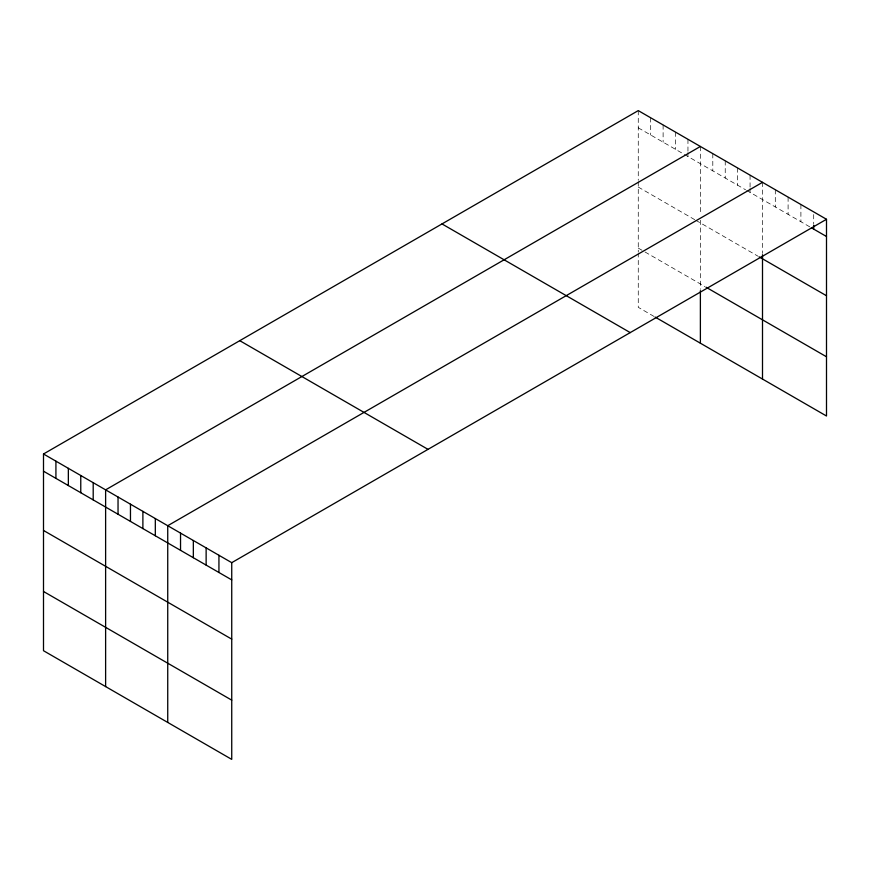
<?xml version="1.0" encoding="UTF-8"?>
<svg xmlns="http://www.w3.org/2000/svg" width="870" height="870" viewBox="0 0 870 870"><rect width="100%" height="100%" fill="white"/><g stroke="black" fill="none" stroke-linecap="round" stroke-linejoin="round"><path stroke-width="0.65" stroke-dasharray="4.35 3.26" d="M638.265 127.825L745.557 189.769M746.688 190.421L810.209 227.103M638.265 187.061L694.728 219.664M695.859 220.317L757.977 256.182M638.265 248.091L643.909 251.354M645.04 252.006L704.896 286.567M654.077 316.462L638.265 307.327L638.265 253.475M813.7 214.542L813.7 223.818M800.9 204.504L800.9 221.719M788.1 197.12L788.1 214.335M775.3 189.725L775.3 206.94M762.501 182.341L762.501 253.409M750.07 175.164L750.07 187.083M750.07 188.409L750.07 192.379M737.651 167.986L737.651 185.212M725.232 160.819L725.232 178.035M712.802 153.642L712.802 170.868M700.383 146.475L700.383 214.846M700.383 220.23L700.383 289.34M687.952 139.298L687.952 151.217M687.952 152.544L687.952 156.513M675.533 132.131L675.533 149.346M663.114 124.954L663.114 142.169M650.684 117.776L650.684 135.002M638.265 110.61L638.265 180.329M638.265 181.678L638.265 252.137"/><path stroke-width="1.3" d="M43.5 453.988L231.735 562.672L231.735 759.39L43.5 650.716L43.5 453.988L638.265 110.61L826.5 219.283L826.5 416.012L655.208 317.115M700.383 146.475L105.618 489.853L105.618 686.582M762.501 182.341L167.736 525.719L167.736 722.437M231.735 562.672L826.5 219.283M811.373 227.766L826.5 236.509M759.108 256.835L826.5 295.746M706.027 287.22L826.5 356.776M441.993 223.927L630.228 332.601M239.772 340.67L428.007 449.355M43.5 471.203L231.735 579.888M43.5 530.45L231.735 639.124M43.5 591.48L231.735 700.154M813.7 225.145L813.7 229.114M762.501 254.747L762.501 379.059M700.383 290.689L700.383 343.193M218.935 555.278L218.935 572.493M206.136 547.893L206.136 565.108M193.336 540.498L193.336 557.713M180.536 533.103L180.536 550.329M155.317 518.542L155.317 535.768M142.887 511.375L142.887 528.59M130.467 504.198L130.467 521.413M118.037 497.031L118.037 514.246M93.199 482.687L93.199 499.902M80.769 475.509L80.769 492.724M68.349 468.332L68.349 485.558M55.919 461.165L55.919 478.38"/></g></svg>
